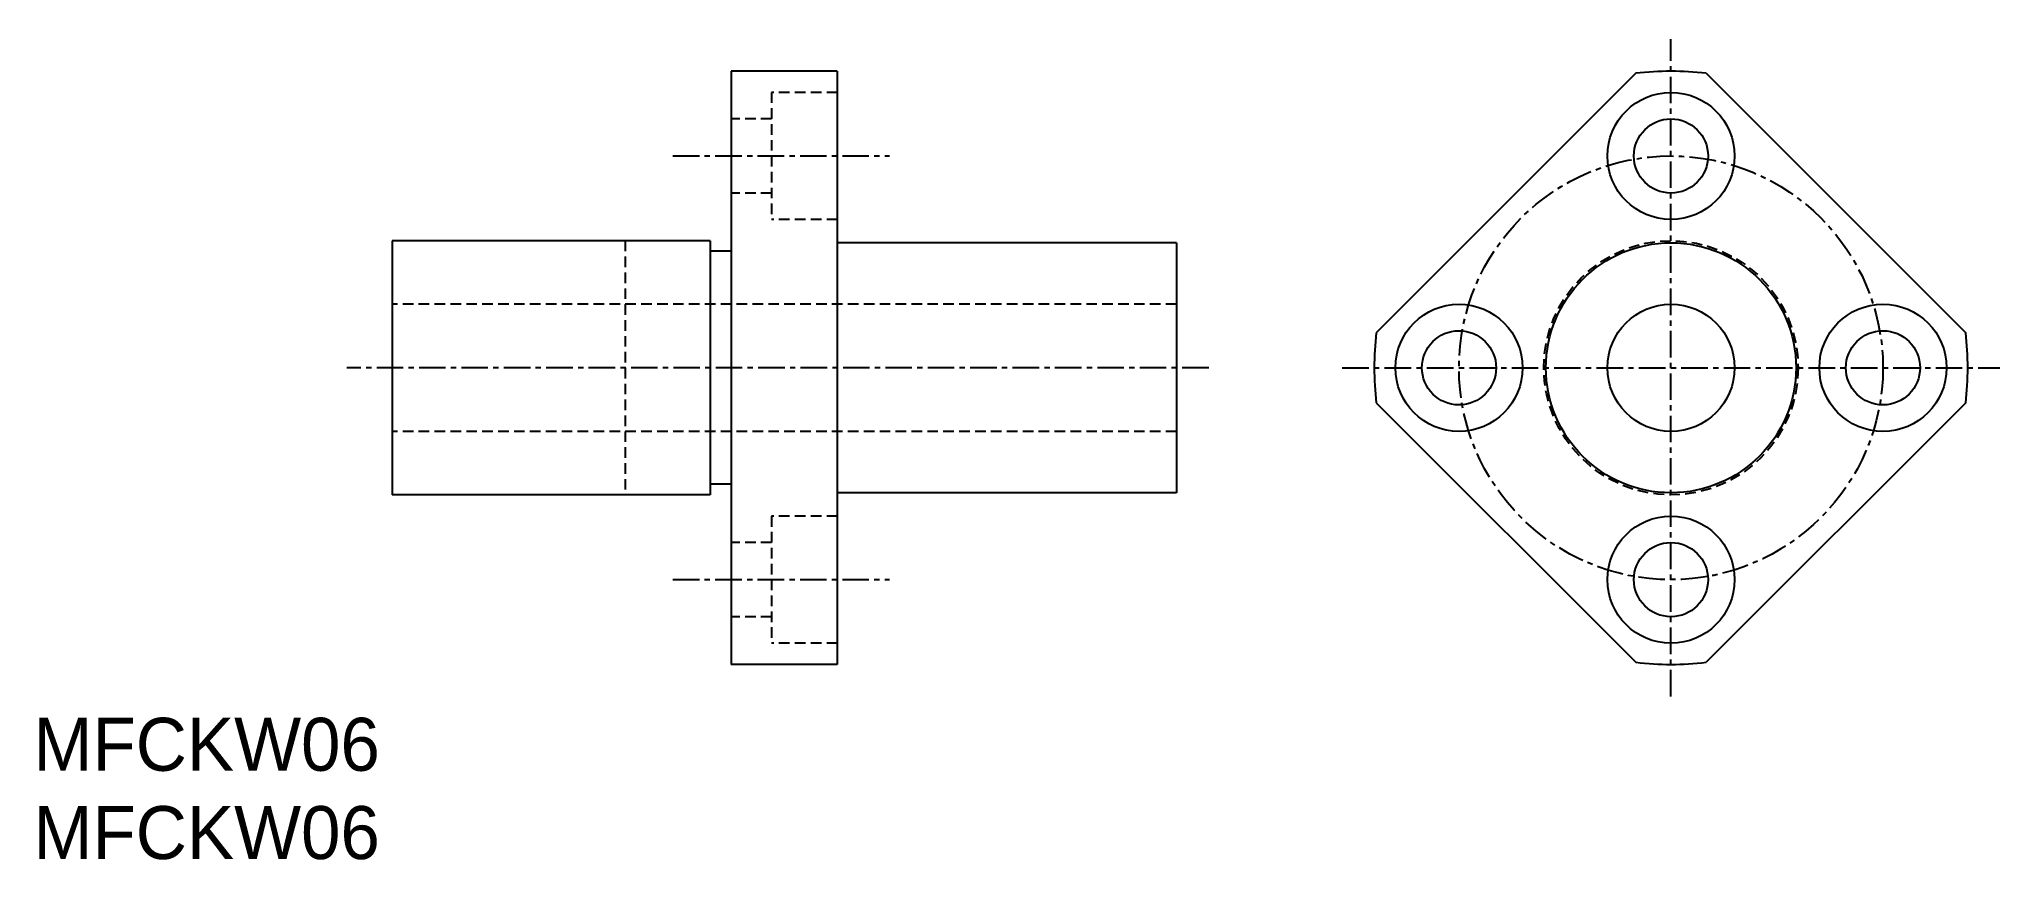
# Model space of a CAD drawing. Extents: x 10.3 to 102.8, y 10 to 48.7.
import ezdxf

# ---------------------------------------------------------------- set-up
doc = ezdxf.new("R2010")
doc.units = 0
doc.linetypes.add('CENTER', pattern=[2, 1.25, -0.25, 0.25, -0.25])
doc.linetypes.add('DASHED', pattern=[0.75, 0.5, -0.25])
doc.layers.get('0').update_dxf_attribs({"linetype": 'CONTINUOUS'})
doc.layers.add('CENTER', color=1, linetype='CENTER')

msp = doc.modelspace()

# ---------------------------------------------------------------- linework, layer by layer
at = {"color": 7, "linetype": 'CONTINUOUS'}
for p, q in [((47.924, 47.19), (42.924, 47.19)), ((42.924, 47.19), (42.924, 19.19)), ((47.924, 47.19), (47.924, 19.19)), ((87.254, 47.19), (87.254, 47.19)), ((85.599, 47.092), (73.352, 34.844)), ((88.908, 47.092), (101.156, 34.844)), ((26.924, 39.19), (26.924, 27.19)), ((41.924, 39.19), (26.924, 39.19)), ((41.924, 39.19), (41.924, 27.19)), ((63.924, 39.09), (47.924, 39.09)), ((63.924, 39.09), (63.924, 27.29)), ((42.924, 38.69), (41.924, 38.69)), ((73.352, 31.535), (85.599, 19.288)), ((101.156, 31.535), (88.908, 19.288)), ((41.924, 27.19), (26.924, 27.19)), ((42.924, 27.69), (41.924, 27.69)), ((63.924, 27.29), (47.924, 27.29)), ((47.924, 19.19), (42.924, 19.19)), ((42.924, 19.19), (42.924, 19.19))]:
    msp.add_line(p, q, dxfattribs=at)
at = {"color": 3, "linetype": 'DASHED'}
for p, q in [((47.924, 46.19), (44.824, 46.19)), ((44.824, 46.19), (44.824, 40.19)), ((44.824, 44.94), (42.924, 44.94)), ((44.824, 41.44), (42.924, 41.44)), ((47.924, 40.19), (44.824, 40.19)), ((37.924, 39.19), (37.924, 27.19)), ((63.924, 36.19), (26.924, 36.19)), ((63.924, 30.19), (26.924, 30.19)), ((47.924, 26.19), (44.824, 26.19)), ((44.824, 26.19), (44.824, 20.19)), ((44.824, 24.94), (42.924, 24.94)), ((44.824, 21.44), (42.924, 21.44)), ((47.924, 20.19), (44.824, 20.19))]:
    msp.add_line(p, q, dxfattribs=at)
at = {"color": 7, "linetype": 'CONTINUOUS'}
for centre, radius in [((87.254, 43.19), 3), ((87.254, 43.19), 1.75), ((87.254, 33.19), 5.9), ((77.254, 33.19), 3), ((87.254, 33.19), 3), ((97.254, 33.19), 3), ((77.254, 33.19), 1.75), ((97.254, 33.19), 1.75), ((87.254, 23.19), 3), ((87.254, 23.19), 1.75)]:
    msp.add_circle(centre, radius, dxfattribs=at)
at = {"color": 3, "linetype": 'DASHED'}
msp.add_circle((87.254, 33.19), 6, dxfattribs=at)
at = {"color": 7, "linetype": 'CONTINUOUS'}
for start, end in [(83.21321, 96.78679), (173.21321, 186.78679), (353.21321, 6.78679), (263.21321, 276.78679)]:
    msp.add_arc((87.254, 33.19), 14, start, end, dxfattribs=at)
at = {"layer": 'CENTER', "color": 1, "linetype": 'CENTER'}
for p, q in [((87.254, 17.678), (87.254, 48.702)), ((40.167, 43.19), (50.389, 43.19)), ((65.444, 33.19), (24.788, 33.19)), ((71.742, 33.19), (102.765, 33.19)), ((40.167, 23.19), (50.389, 23.19))]:
    msp.add_line(p, q, dxfattribs=at)
msp.add_circle((87.254, 33.19), 10, dxfattribs=at)

# ---------------------------------------------------------------- texts
at = {"color": 7, "linetype": 'CONTINUOUS'}
for p in [(10, 14.167), (10, 10)]:
    msp.add_text('MFCKW06', height=2.5, dxfattribs=at).set_placement(p)

doc.saveas('drawing.dxf')
